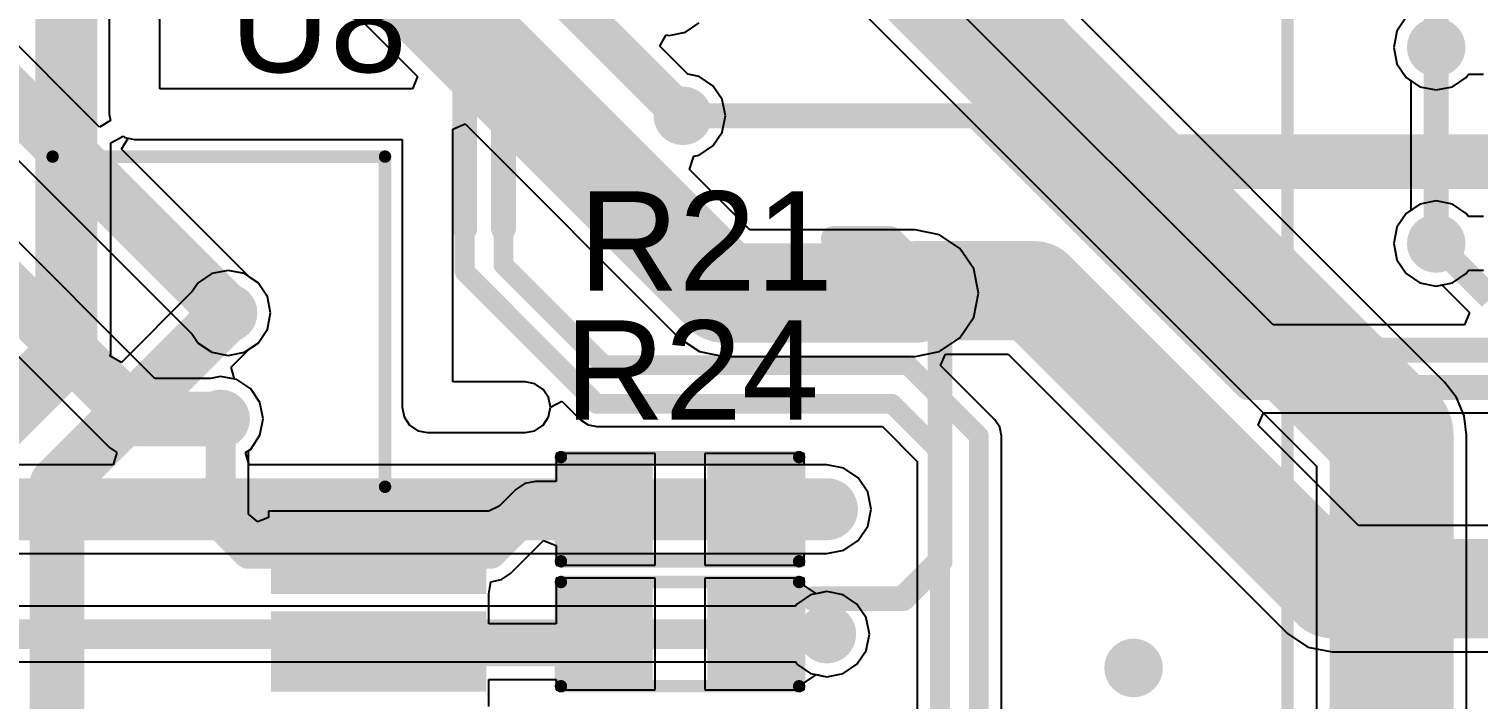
# Model space of a CAD drawing. Header units: millimetres. Extents: x -0.27 to 4.7, y -0.39 to 2.83.
# Drawn here: x 1.037 to 1.621, y 1.522 to 1.792 of the extents above; entities that cross this region are included whole.
import ezdxf

# ---------------------------------------------------------------- set-up
doc = ezdxf.new("R2010")
doc.units = ezdxf.units.MM
doc.header["$MEASUREMENT"] = 0
for name, color, linetype in [('BottomLayer', 5, 'Continuous'), ('BottomSolder', 6, 'Continuous'), ('TopLayer', 1, 'Continuous'), ('TopOverlay', 2, 'Continuous'), ('TopPaste', 8, 'Continuous'), ('TopSolder', 216, 'Continuous'), ('ViaHoleLayer', 16, 'Continuous')]:
    doc.layers.add(name, color=color, linetype=linetype)
doc.styles.add('Arial', font='', dxfattribs={"height": 0.2})
doc.styles.get('Arial').set_extended_font_data('Arial')

# ---------------------------------------------------------------- blocks, each defined once
blk = doc.blocks.new('ZIO_101954_8')
at = {"layer": 'TopOverlay', "const_width": 0.005}
blk.add_lwpolyline([(-0.719, -1.74), (-0.719, 0.057)], dxfattribs=at)
blk = doc.blocks.new('R___0603_26')
at = {"layer": 'TopLayer'}
for points in [[(-0.015, 0.0175), (-0.015, -0.0175), (-0.045, -0.0175), (-0.045, 0.0175)], [(0.045, 0.0175), (0.045, -0.0175), (0.015, -0.0175), (0.015, 0.0175)]]:
    blk.add_hatch(color=1, dxfattribs=at).paths.add_polyline_path(points)
at = {"layer": 'TopPaste'}
for points in [[(-0.015, 0.0175), (-0.015, -0.0175), (-0.045, -0.0175), (-0.045, 0.0175)], [(0.045, 0.0175), (0.045, -0.0175), (0.015, -0.0175), (0.015, 0.0175)]]:
    blk.add_hatch(color=8, dxfattribs=at).paths.add_polyline_path(points)
at = {"layer": 'TopSolder'}
for points in [[(-0.011, 0.0215), (-0.011, -0.0215), (-0.049, -0.0215), (-0.049, 0.0215)], [(0.049, 0.0215), (0.049, -0.0215), (0.011, -0.0215), (0.011, 0.0215)]]:
    blk.add_hatch(color=216, dxfattribs=at).paths.add_polyline_path(points)
at = {"layer": 'TopOverlay', "const_width": 0.005}
for points in [[(0.048, 0.021), (-0.048, 0.021)], [(-0.048, 0.021), (-0.048, -0.021)], [(0.048, 0.021), (0.048, -0.021)], [(0.048, -0.021), (-0.048, -0.021)]]:
    blk.add_lwpolyline(points, dxfattribs=at)
at = {"layer": 'TopOverlay', "const_width": 0.0025}
for points in [[(-0.04925, 0.021, 1), (-0.04675, 0.021, 1)], [(-0.04925, 0.021, 1), (-0.04675, 0.021, 1)], [(0.04675, 0.021, 1), (0.04925, 0.021, 1)], [(0.04675, 0.021, 1), (0.04925, 0.021, 1)], [(-0.04925, -0.021, 1), (-0.04675, -0.021, 1)], [(-0.04925, -0.021, 1), (-0.04675, -0.021, 1)], [(0.04675, -0.021, 1), (0.04925, -0.021, 1)], [(0.04675, -0.021, 1), (0.04925, -0.021, 1)]]:
    blk.add_lwpolyline(points, format="xyb", close=True, dxfattribs=at)
blk = doc.blocks.new('R___0603_29')
at = {"layer": 'TopLayer'}
for points in [[(-0.015, 0.0175), (-0.015, -0.0175), (-0.045, -0.0175), (-0.045, 0.0175)], [(0.045, 0.0175), (0.045, -0.0175), (0.015, -0.0175), (0.015, 0.0175)]]:
    blk.add_hatch(color=1, dxfattribs=at).paths.add_polyline_path(points)
at = {"layer": 'TopPaste'}
for points in [[(-0.015, 0.0175), (-0.015, -0.0175), (-0.045, -0.0175), (-0.045, 0.0175)], [(0.045, 0.0175), (0.045, -0.0175), (0.015, -0.0175), (0.015, 0.0175)]]:
    blk.add_hatch(color=8, dxfattribs=at).paths.add_polyline_path(points)
at = {"layer": 'TopSolder'}
for points in [[(-0.011, 0.0215), (-0.011, -0.0215), (-0.049, -0.0215), (-0.049, 0.0215)], [(0.049, 0.0215), (0.049, -0.0215), (0.011, -0.0215), (0.011, 0.0215)]]:
    blk.add_hatch(color=216, dxfattribs=at).paths.add_polyline_path(points)
at = {"layer": 'TopOverlay', "const_width": 0.005}
for points in [[(-0.048, 0.021), (-0.048, -0.021)], [(0.048, 0.021), (-0.048, 0.021)], [(0.048, 0.021), (0.048, -0.021)], [(0.048, -0.021), (-0.048, -0.021)]]:
    blk.add_lwpolyline(points, dxfattribs=at)
at = {"layer": 'TopOverlay', "const_width": 0.0025}
for points in [[(-0.04925, 0.021, 1), (-0.04675, 0.021, 1)], [(-0.04925, 0.021, 1), (-0.04675, 0.021, 1)], [(0.04675, 0.021, 1), (0.04925, 0.021, 1)], [(0.04675, 0.021, 1), (0.04925, 0.021, 1)], [(-0.04925, -0.021, 1), (-0.04675, -0.021, 1)], [(-0.04925, -0.021, 1), (-0.04675, -0.021, 1)], [(0.04675, -0.021, 1), (0.04925, -0.021, 1)], [(0.04675, -0.021, 1), (0.04925, -0.021, 1)]]:
    blk.add_lwpolyline(points, format="xyb", close=True, dxfattribs=at)
blk = doc.blocks.new('SIM7000A_31')
at = {"layer": 'TopLayer'}
for points in [[(0.26339, -0.51181), (0.26339, -0.43307), (0.2878, -0.43307), (0.2878, -0.51181)], [(0.30276, -0.51181), (0.30276, -0.43307), (0.32717, -0.43307), (0.32717, -0.51181)]]:
    blk.add_hatch(color=1, dxfattribs=at).paths.add_polyline_path(points)
at = {"layer": 'TopPaste'}
for points in [[(0.26339, -0.51181), (0.26339, -0.43307), (0.2878, -0.43307), (0.2878, -0.51181)], [(0.30276, -0.51181), (0.30276, -0.43307), (0.32717, -0.43307), (0.32717, -0.51181)]]:
    blk.add_hatch(color=8, dxfattribs=at).paths.add_polyline_path(points)
at = {"layer": 'TopSolder'}
for points in [[(0.25939, -0.51581), (0.25939, -0.42907), (0.2918, -0.42907), (0.2918, -0.51581)], [(0.29876, -0.51581), (0.29876, -0.42907), (0.33117, -0.42907), (0.33117, -0.51581)]]:
    blk.add_hatch(color=216, dxfattribs=at).paths.add_polyline_path(points)
at = {"layer": 'TopOverlay', "const_width": 0.005}
for points in [[(0.475, -0.341), (0.475, -0.475)], [(0.342, -0.475), (0.475, -0.475)]]:
    blk.add_lwpolyline(points, dxfattribs=at)
at = {"layer": 'TopOverlay', "const_width": 0.0025}
for points in [[(0.47375, -0.341, 1), (0.47625, -0.341, 1)], [(0.34075, -0.475, 1), (0.34325, -0.475, 1)], [(0.47375, -0.475, 1), (0.47625, -0.475, 1)], [(0.47375, -0.475, 1), (0.47625, -0.475, 1)]]:
    blk.add_lwpolyline(points, format="xyb", close=True, dxfattribs=at)

msp = doc.modelspace()

# ---------------------------------------------------------------- hatches: boundary and pattern name
at = {"layer": 'BottomLayer'}
h = msp.add_hatch(color=5, dxfattribs=at)
edge = h.paths.add_edge_path()
edge.add_arc((1.604, 1.785), 0.01181, 0, 360)
h = msp.add_hatch(color=5, dxfattribs=at)
edge = h.paths.add_edge_path()
edge.add_arc((1.30032, 1.75745), 0.01181, 0, 360)
h = msp.add_hatch(color=5, dxfattribs=at)
edge = h.paths.add_edge_path()
edge.add_arc((1.604, 1.706), 0.01181, 0, 360)
h = msp.add_hatch(color=5, dxfattribs=at)
edge = h.paths.add_edge_path()
edge.add_arc((1.394, 1.686), 0.01181, 0, 360)
h = msp.add_hatch(color=5, dxfattribs=at)
edge = h.paths.add_edge_path()
edge.add_arc((1.117, 1.678), 0.01181, 0, 360)
h = msp.add_hatch(color=5, dxfattribs=at)
edge = h.paths.add_edge_path()
edge.add_arc((1.114, 1.63531), 0.01181, 0, 360)
h = msp.add_hatch(color=5, dxfattribs=at)
edge = h.paths.add_edge_path()
edge.add_arc((1.35838, 1.59895), 0.01181, 0, 360)
h = msp.add_hatch(color=5, dxfattribs=at)
edge = h.paths.add_edge_path()
edge.add_arc((1.35838, 1.54862), 0.01181, 0, 360)
h = msp.add_hatch(color=5, dxfattribs=at)
edge = h.paths.add_edge_path()
edge.add_arc((1.482, 1.535), 0.01181, 0, 360)
at = {"layer": 'BottomSolder'}
h = msp.add_hatch(color=6, dxfattribs=at)
edge = h.paths.add_edge_path()
edge.add_arc((1.604, 1.785), 0.00591, 0, 360)
h = msp.add_hatch(color=6, dxfattribs=at)
edge = h.paths.add_edge_path()
edge.add_arc((1.30032, 1.75745), 0.00591, 0, 360)
h = msp.add_hatch(color=6, dxfattribs=at)
edge = h.paths.add_edge_path()
edge.add_arc((1.604, 1.706), 0.00591, 0, 360)
h = msp.add_hatch(color=6, dxfattribs=at)
edge = h.paths.add_edge_path()
edge.add_arc((1.394, 1.686), 0.00591, 0, 360)
h = msp.add_hatch(color=6, dxfattribs=at)
edge = h.paths.add_edge_path()
edge.add_arc((1.117, 1.678), 0.00591, 0, 360)
h = msp.add_hatch(color=6, dxfattribs=at)
edge = h.paths.add_edge_path()
edge.add_arc((1.114, 1.63531), 0.00591, 0, 360)
h = msp.add_hatch(color=6, dxfattribs=at)
edge = h.paths.add_edge_path()
edge.add_arc((1.35838, 1.59895), 0.00591, 0, 360)
h = msp.add_hatch(color=6, dxfattribs=at)
edge = h.paths.add_edge_path()
edge.add_arc((1.35838, 1.54862), 0.00591, 0, 360)
h = msp.add_hatch(color=6, dxfattribs=at)
edge = h.paths.add_edge_path()
edge.add_arc((1.482, 1.535), 0.00591, 0, 360)
at = {"layer": 'TopLayer'}
h = msp.add_hatch(color=1, dxfattribs=at)
edge = h.paths.add_edge_path()
edge.add_arc((1.604, 1.785), 0.01181, 0, 360)
h = msp.add_hatch(color=1, dxfattribs=at)
edge = h.paths.add_edge_path()
edge.add_arc((1.30032, 1.75745), 0.01181, 0, 360)
h = msp.add_hatch(color=1, dxfattribs=at)
edge = h.paths.add_edge_path()
edge.add_arc((1.604, 1.706), 0.01181, 0, 360)
h = msp.add_hatch(color=1, dxfattribs=at)
edge = h.paths.add_edge_path()
edge.add_arc((1.394, 1.686), 0.01181, 0, 360)
h = msp.add_hatch(color=1, dxfattribs=at)
edge = h.paths.add_edge_path()
edge.add_arc((1.117, 1.678), 0.01181, 0, 360)
h = msp.add_hatch(color=1, dxfattribs=at)
edge = h.paths.add_edge_path()
edge.add_arc((1.114, 1.63531), 0.01181, 0, 360)
h = msp.add_hatch(color=1, dxfattribs=at)
edge = h.paths.add_edge_path()
edge.add_arc((1.35838, 1.59895), 0.01181, 0, 360)
h = msp.add_hatch(color=1, dxfattribs=at)
edge = h.paths.add_edge_path()
edge.add_arc((1.35838, 1.54862), 0.01181, 0, 360)
h = msp.add_hatch(color=1, dxfattribs=at)
edge = h.paths.add_edge_path()
edge.add_arc((1.482, 1.535), 0.01181, 0, 360)
at = {"layer": 'TopSolder'}
h = msp.add_hatch(color=216, dxfattribs=at)
edge = h.paths.add_edge_path()
edge.add_arc((1.604, 1.785), 0.00591, 0, 360)
h = msp.add_hatch(color=216, dxfattribs=at)
edge = h.paths.add_edge_path()
edge.add_arc((1.30032, 1.75745), 0.00591, 0, 360)
h = msp.add_hatch(color=216, dxfattribs=at)
edge = h.paths.add_edge_path()
edge.add_arc((1.604, 1.706), 0.00591, 0, 360)
h = msp.add_hatch(color=216, dxfattribs=at)
edge = h.paths.add_edge_path()
edge.add_arc((1.394, 1.686), 0.00591, 0, 360)
h = msp.add_hatch(color=216, dxfattribs=at)
edge = h.paths.add_edge_path()
edge.add_arc((1.117, 1.678), 0.00591, 0, 360)
h = msp.add_hatch(color=216, dxfattribs=at)
edge = h.paths.add_edge_path()
edge.add_arc((1.114, 1.63531), 0.00591, 0, 360)
h = msp.add_hatch(color=216, dxfattribs=at)
edge = h.paths.add_edge_path()
edge.add_arc((1.35838, 1.59895), 0.00591, 0, 360)
h = msp.add_hatch(color=216, dxfattribs=at)
edge = h.paths.add_edge_path()
edge.add_arc((1.35838, 1.54862), 0.00591, 0, 360)
h = msp.add_hatch(color=216, dxfattribs=at)
edge = h.paths.add_edge_path()
edge.add_arc((1.482, 1.535), 0.00591, 0, 360)
at = {"layer": 'ViaHoleLayer'}
h = msp.add_hatch(color=16, dxfattribs=at)
edge = h.paths.add_edge_path()
edge.add_arc((1.604, 1.785), 0.00591, 0, 360)
h = msp.add_hatch(color=16, dxfattribs=at)
edge = h.paths.add_edge_path()
edge.add_arc((1.30032, 1.75745), 0.00591, 0, 360)
h = msp.add_hatch(color=16, dxfattribs=at)
edge = h.paths.add_edge_path()
edge.add_arc((1.604, 1.706), 0.00591, 0, 360)
h = msp.add_hatch(color=16, dxfattribs=at)
edge = h.paths.add_edge_path()
edge.add_arc((1.394, 1.686), 0.00591, 0, 360)
h = msp.add_hatch(color=16, dxfattribs=at)
edge = h.paths.add_edge_path()
edge.add_arc((1.117, 1.678), 0.00591, 0, 360)
h = msp.add_hatch(color=16, dxfattribs=at)
edge = h.paths.add_edge_path()
edge.add_arc((1.114, 1.63531), 0.00591, 0, 360)
h = msp.add_hatch(color=16, dxfattribs=at)
edge = h.paths.add_edge_path()
edge.add_arc((1.35838, 1.59895), 0.00591, 0, 360)
h = msp.add_hatch(color=16, dxfattribs=at)
edge = h.paths.add_edge_path()
edge.add_arc((1.35838, 1.54862), 0.00591, 0, 360)
h = msp.add_hatch(color=16, dxfattribs=at)
edge = h.paths.add_edge_path()
edge.add_arc((1.482, 1.535), 0.00591, 0, 360)

# ---------------------------------------------------------------- linework, layer by layer
at = {"layer": 'BottomLayer'}
for p, q in [((1.6074, 1.65017), (1.33923, 1.91833)), ((1.29243, 1.87955), (1.55574, 1.61624)), ((1.0652, 1.75287), (0.97714, 1.84093)), ((1.15226, 1.81446), (1.19341, 1.77331)), ((0.9669, 1.80503), (1.10253, 1.6694)), ((1.06908, 1.79748), (1.06908, 1.75811)), ((1.08948, 1.76831), (1.08948, 1.79748)), ((1.30138, 1.79111), (1.30694, 1.79483)), ((1.59188, 1.79712), (1.58816, 1.79156)), ((1.29106, 1.78546), (1.29352, 1.79007)), ((1.29352, 1.79007), (1.29482, 1.78981)), ((1.29482, 1.78981), (1.30138, 1.79111)), ((1.58816, 1.79156), (1.58686, 1.785)), ((1.30233, 1.77419), (1.29106, 1.78546)), ((1.58686, 1.785), (1.58816, 1.77844)), ((1.08745, 1.65162), (0.9619, 1.77718)), ((1.58816, 1.77844), (1.59188, 1.77288)), ((1.19341, 1.77331), (1.19134, 1.76831)), ((1.30688, 1.77328), (1.30233, 1.77419)), ((1.31244, 1.76957), (1.30688, 1.77328)), ((1.59188, 1.77288), (1.5938, 1.77159)), ((1.5938, 1.77159), (1.5938, 1.71941)), ((1.19134, 1.76831), (1.08948, 1.76831)), ((1.31616, 1.76401), (1.31244, 1.76957)), ((0.93405, 1.75888), (1.06915, 1.62378)), ((1.31746, 1.75745), (1.31616, 1.76401)), ((1.06959, 1.75555), (1.0652, 1.75287)), ((1.06908, 1.75811), (1.06959, 1.75555)), ((1.20759, 1.75207), (1.21259, 1.75414)), ((1.21259, 1.75414), (1.29875, 1.66798)), ((1.31616, 1.75089), (1.31746, 1.75745)), ((1.07404, 1.74403), (1.07671, 1.74843)), ((1.07671, 1.74843), (1.07928, 1.74792)), ((1.07928, 1.74792), (1.18719, 1.74792)), ((1.18719, 1.74792), (1.18719, 1.64)), ((1.20759, 1.6502), (1.20759, 1.75207)), ((1.31244, 1.74533), (1.31616, 1.75089)), ((1.1256, 1.69247), (1.07404, 1.74403)), ((1.30306, 1.73576), (1.30471, 1.74118)), ((1.30471, 1.74118), (1.30688, 1.74161)), ((1.30688, 1.74161), (1.31244, 1.74533)), ((1.32733, 1.71149), (1.30306, 1.73576)), ((1.59188, 1.71812), (1.58816, 1.71256)), ((1.5938, 1.71941), (1.59188, 1.71812)), ((1.394, 1.71149), (1.32733, 1.71149)), ((1.40375, 1.70955), (1.394, 1.71149)), ((1.58816, 1.71256), (1.58686, 1.706)), ((1.41202, 1.70402), (1.40375, 1.70955)), ((1.58686, 1.706), (1.58816, 1.69944)), ((1.41755, 1.69575), (1.41202, 1.70402)), ((1.41949, 1.686), (1.41755, 1.69575)), ((1.58816, 1.69944), (1.59188, 1.69388)), ((1.61612, 1.69388), (1.61699, 1.69519)), ((1.61699, 1.69519), (1.62301, 1.69519)), ((1.12912, 1.69012), (1.1256, 1.69247)), ((1.13284, 1.68456), (1.12912, 1.69012)), ((1.59188, 1.69388), (1.59744, 1.69016)), ((1.59744, 1.69016), (1.604, 1.68886)), ((1.604, 1.68886), (1.61056, 1.69016)), ((1.61056, 1.69016), (1.61612, 1.69388)), ((1.13414, 1.678), (1.13284, 1.68456)), ((1.41755, 1.67625), (1.41949, 1.686)), ((1.13284, 1.67144), (1.13414, 1.678)), ((1.12912, 1.66588), (1.13284, 1.67144)), ((1.41202, 1.66798), (1.41755, 1.67625)), ((1.10253, 1.6694), (1.10488, 1.66588)), ((1.10488, 1.66588), (1.11044, 1.66216)), ((1.12356, 1.66216), (1.12912, 1.66588)), ((1.29875, 1.66798), (1.30702, 1.66245)), ((1.40375, 1.66245), (1.41202, 1.66798)), ((1.11044, 1.66216), (1.117, 1.66086)), ((1.117, 1.66086), (1.12356, 1.66216)), ((1.30702, 1.66245), (1.31677, 1.66051)), ((1.31677, 1.66051), (1.394, 1.66051)), ((1.394, 1.66051), (1.40375, 1.66245)), ((1.10984, 1.65162), (1.08745, 1.65162)), ((1.114, 1.65245), (1.10984, 1.65162)), ((1.12056, 1.65115), (1.114, 1.65245)), ((1.12612, 1.64743), (1.12056, 1.65115)), ((1.12984, 1.64187), (1.12612, 1.64743)), ((1.23676, 1.6502), (1.20759, 1.6502)), ((1.24066, 1.64942), (1.23676, 1.6502)), ((1.24397, 1.64721), (1.24066, 1.64942)), ((1.61221, 1.6439), (1.6074, 1.65017)), ((1.13114, 1.63531), (1.12984, 1.64187)), ((1.24618, 1.64391), (1.24397, 1.64721)), ((1.24696, 1.64), (1.24618, 1.64391)), ((1.61523, 1.6366), (1.61221, 1.6439)), ((1.18719, 1.64), (1.18797, 1.6361)), ((1.18797, 1.6361), (1.19018, 1.63279)), ((1.24397, 1.63279), (1.24618, 1.6361)), ((1.24618, 1.6361), (1.24696, 1.64)), ((1.61626, 1.62877), (1.61523, 1.6366)), ((1.12984, 1.62875), (1.13114, 1.63531)), ((1.19018, 1.63279), (1.19349, 1.63058)), ((1.19349, 1.63058), (1.19739, 1.62981)), ((1.19739, 1.62981), (1.23676, 1.62981)), ((1.23676, 1.62981), (1.24066, 1.63058)), ((1.24066, 1.63058), (1.24397, 1.63279)), ((1.12612, 1.62319), (1.12984, 1.62875)), ((1.61626, 1.243), (1.61626, 1.62877)), ((1.61626, 1.62877), (1.61626, 1.62877)), ((1.06915, 1.62378), (1.07212, 1.62179)), ((1.07212, 1.62179), (1.07061, 1.61679)), ((1.12403, 1.62179), (1.12612, 1.62319)), ((1.12554, 1.61679), (1.12403, 1.62179)), ((1.07061, 1.61679), (0.98995, 1.61679)), ((1.35838, 1.61679), (1.12554, 1.61679)), ((1.36521, 1.61543), (1.35838, 1.61679)), ((1.371, 1.61157), (1.36521, 1.61543)), ((1.55574, 1.61624), (1.55574, 1.25553)), ((1.37487, 1.60578), (1.371, 1.61157)), ((1.37623, 1.59895), (1.37487, 1.60578)), ((1.37487, 1.59212), (1.37623, 1.59895)), ((1.371, 1.58633), (1.37487, 1.59212)), ((1.36521, 1.58246), (1.371, 1.58633)), ((0.98995, 1.58111), (1.35838, 1.58111)), ((1.35838, 1.58111), (1.36521, 1.58246)), ((1.35838, 1.56576), (1.35183, 1.56445)), ((1.36494, 1.56445), (1.35838, 1.56576)), ((1.34566, 1.55983), (0.9688, 1.55983)), ((1.34626, 1.56074), (1.34566, 1.55983)), ((1.35183, 1.56445), (1.34626, 1.56074)), ((1.3705, 1.56074), (1.36494, 1.56445)), ((1.37422, 1.55517), (1.3705, 1.56074)), ((1.37553, 1.54862), (1.37422, 1.55517)), ((1.37422, 1.54206), (1.37553, 1.54862)), ((0.96416, 1.5374), (1.34566, 1.5374)), ((1.34566, 1.5374), (1.34626, 1.5365)), ((1.34626, 1.5365), (1.35183, 1.53278)), ((1.36494, 1.53278), (1.3705, 1.5365)), ((1.3705, 1.5365), (1.37422, 1.54206)), ((1.35183, 1.53278), (1.35838, 1.53147)), ((1.35838, 1.53147), (1.36494, 1.53278))]:
    msp.add_line(p, q, dxfattribs=at)
for points, const_width in [([(1.31382, 1.90095), (1.586, 1.62877)], 0.05), ([(1.17882, 1.87895), (1.30032, 1.75745)], 0.016), ([(1.16282, 1.83995), (1.31677, 1.686)], 0.04), ([(0.96082, 1.83418), (1.117, 1.678)], 0.022), ([(1.604, 1.706), (1.604, 1.785)], 0.01), ([(0.94558, 1.77042), (1.08069, 1.63531)], 0.022), ([(1.31677, 1.686), (1.394, 1.686)], 0.04), ([(1.586, 1.243), (1.586, 1.62877)], 0.05), ([(1.08069, 1.63531), (1.114, 1.63531)], 0.022), ([(0.98995, 1.59895), (1.35838, 1.59895)], 0.025), ([(0.96416, 1.54862), (1.35838, 1.54862)], 0.012)]:
    msp.add_lwpolyline(points, dxfattribs=dict(at, const_width=const_width))
for points, const_width in [([(1.6015, 1.785, 1), (1.6065, 1.785, 1)], 0.005), ([(1.29632, 1.75745, 1), (1.30432, 1.75745, 1)], 0.008), ([(1.30677, 1.686, 1), (1.32677, 1.686, 1)], 0.02), ([(1.30677, 1.686, 1), (1.32677, 1.686, 1)], 0.02), ([(1.384, 1.686, 1), (1.404, 1.686, 1)], 0.02), ([(1.6015, 1.706, 1), (1.6065, 1.706, 1)], 0.005), ([(1.1115, 1.678, 1), (1.1225, 1.678, 1)], 0.011), ([(1.5735, 1.62877, 1), (1.5985, 1.62877, 1)], 0.025), ([(1.5735, 1.62877, 1), (1.5985, 1.62877, 1)], 0.025), ([(1.07519, 1.63531, 1), (1.08619, 1.63531, 1)], 0.011), ([(1.07519, 1.63531, 1), (1.08619, 1.63531, 1)], 0.011), ([(1.1085, 1.63531, 1), (1.1195, 1.63531, 1)], 0.011), ([(1.35213, 1.59895, 1), (1.36463, 1.59895, 1)], 0.0125), ([(1.35538, 1.54862, 1), (1.36138, 1.54862, 1)], 0.006)]:
    msp.add_lwpolyline(points, format="xyb", close=True, dxfattribs=dict(at, const_width=const_width))
at = {"layer": 'TopLayer'}
for p, q in [((1.53822, 1.6732), (1.39726, 1.81416)), ((1.59188, 1.79712), (1.58816, 1.79156)), ((1.58816, 1.79156), (1.58686, 1.785)), ((1.58686, 1.785), (1.58816, 1.77844)), ((1.58816, 1.77844), (1.59188, 1.77288)), ((1.59188, 1.77288), (1.59744, 1.76916)), ((1.61056, 1.76916), (1.61612, 1.77288)), ((1.61612, 1.77288), (1.61699, 1.77419)), ((1.61699, 1.77419), (1.62301, 1.77419)), ((1.59744, 1.76916), (1.604, 1.76786)), ((1.604, 1.76786), (1.61056, 1.76916)), ((1.06967, 1.7465), (1.07467, 1.74917)), ((1.07467, 1.74917), (1.07538, 1.74869)), ((1.07538, 1.74869), (1.07928, 1.74792)), ((1.07928, 1.74792), (1.18719, 1.74792)), ((1.18719, 1.74792), (1.18719, 1.64)), ((1.06967, 1.66177), (1.06967, 1.7465)), ((1.59188, 1.71812), (1.58816, 1.71256)), ((1.59744, 1.72184), (1.59188, 1.71812)), ((1.604, 1.72314), (1.59744, 1.72184)), ((1.61056, 1.72184), (1.604, 1.72314)), ((1.61612, 1.71812), (1.61056, 1.72184)), ((1.61699, 1.71681), (1.61612, 1.71812)), ((1.58816, 1.71256), (1.58686, 1.706)), ((1.62301, 1.71681), (1.61699, 1.71681)), ((1.58686, 1.706), (1.58816, 1.69944)), ((1.117, 1.69514), (1.11044, 1.69384)), ((1.12356, 1.69384), (1.117, 1.69514)), ((1.58816, 1.69944), (1.59188, 1.69388)), ((1.10488, 1.69012), (1.10253, 1.6866)), ((1.11044, 1.69384), (1.10488, 1.69012)), ((1.12912, 1.69012), (1.12356, 1.69384)), ((1.13284, 1.68456), (1.12912, 1.69012)), ((1.59188, 1.69388), (1.59744, 1.69016)), ((1.59744, 1.69016), (1.604, 1.68886)), ((1.604, 1.68886), (1.60627, 1.68931)), ((1.60627, 1.68931), (1.61738, 1.6782)), ((1.10253, 1.6866), (1.07403, 1.6581)), ((1.13414, 1.678), (1.13284, 1.68456)), ((1.13284, 1.67144), (1.13414, 1.678)), ((1.61738, 1.6782), (1.6154, 1.6732)), ((1.12912, 1.66588), (1.13284, 1.67144)), ((1.6154, 1.6732), (1.53822, 1.6732)), ((1.1256, 1.66353), (1.12912, 1.66588)), ((1.06943, 1.66057), (1.06967, 1.66177)), ((1.07403, 1.6581), (1.06943, 1.66057)), ((1.06967, 1.66177), (1.06967, 1.66177)), ((1.11819, 1.65611), (1.1256, 1.66353)), ((1.40421, 1.65684), (1.40613, 1.66146)), ((1.40613, 1.66146), (1.43149, 1.66146)), ((1.43149, 1.66146), (1.54403, 1.54892)), ((1.11964, 1.65133), (1.11819, 1.65611)), ((1.4261, 1.63495), (1.40421, 1.65684)), ((1.12056, 1.65115), (1.11964, 1.65133)), ((1.12612, 1.64743), (1.12056, 1.65115)), ((1.12984, 1.64187), (1.12612, 1.64743)), ((1.13114, 1.63531), (1.12984, 1.64187)), ((1.24696, 1.64), (1.25157, 1.64246)), ((1.25157, 1.64246), (1.25912, 1.6349)), ((1.18719, 1.64), (1.18797, 1.6361)), ((1.18797, 1.6361), (1.19018, 1.63279)), ((1.24397, 1.63279), (1.24618, 1.6361)), ((1.24618, 1.6361), (1.24696, 1.64)), ((1.53224, 1.6328), (1.53432, 1.6378)), ((1.53432, 1.6378), (2.80728, 1.6378)), ((1.12984, 1.62875), (1.13114, 1.63531)), ((1.19018, 1.63279), (1.19349, 1.63058)), ((1.19349, 1.63058), (1.19739, 1.62981)), ((1.19739, 1.62981), (1.23676, 1.62981)), ((1.23676, 1.62981), (1.24066, 1.63058)), ((1.24066, 1.63058), (1.24397, 1.63279)), ((1.25912, 1.6349), (1.2621, 1.63291)), ((1.2621, 1.63291), (1.26561, 1.63221)), ((1.26561, 1.63221), (1.38081, 1.63221)), ((1.38081, 1.63221), (1.39482, 1.6182)), ((1.42809, 1.63198), (1.4261, 1.63495)), ((1.42879, 1.62847), (1.42809, 1.63198)), ((1.57261, 1.59244), (1.53224, 1.6328)), ((1.12612, 1.62319), (1.12984, 1.62875)), ((1.42879, 1.26553), (1.42879, 1.62847)), ((1.12522, 1.62259), (1.12612, 1.62319)), ((1.12522, 1.59694), (1.12522, 1.62259)), ((1.28918, 1.62145), (1.24918, 1.62145)), ((1.24918, 1.62145), (1.24918, 1.61016)), ((1.28918, 1.57645), (1.28918, 1.62145)), ((1.34918, 1.62145), (1.30918, 1.62145)), ((1.30918, 1.62145), (1.30918, 1.57645)), ((1.34918, 1.61679), (1.34918, 1.62145)), ((1.39482, 1.6182), (1.39482, 1.2758)), ((1.35838, 1.61679), (1.34918, 1.61679)), ((1.36521, 1.61543), (1.35838, 1.61679)), ((1.371, 1.61157), (1.36521, 1.61543)), ((1.23302, 1.60688), (1.2263, 1.60016)), ((1.23666, 1.60931), (1.23302, 1.60688)), ((1.24095, 1.61016), (1.23666, 1.60931)), ((1.24918, 1.61016), (1.24095, 1.61016)), ((1.24095, 1.61016), (1.24095, 1.61016)), ((1.37487, 1.60578), (1.371, 1.61157)), ((1.37623, 1.59895), (1.37487, 1.60578)), ((1.12901, 1.59382), (1.12522, 1.59694)), ((1.13333, 1.59555), (1.12901, 1.59382)), ((1.22207, 1.59815), (1.13333, 1.59815)), ((1.13333, 1.59815), (1.13333, 1.59555)), ((1.2263, 1.60016), (1.22207, 1.59815)), ((1.22207, 1.59815), (1.22207, 1.59815)), ((1.22207, 1.59815), (1.22207, 1.59815)), ((1.37487, 1.59212), (1.37623, 1.59895)), ((1.371, 1.58633), (1.37487, 1.59212)), ((1.91982, 1.59244), (1.57261, 1.59244)), ((1.23088, 1.57302), (1.24418, 1.58632)), ((1.24418, 1.58632), (1.24918, 1.58431)), ((1.24918, 1.58431), (1.24918, 1.57645)), ((1.36521, 1.58246), (1.371, 1.58633)), ((1.34918, 1.57645), (1.34918, 1.58111)), ((1.34918, 1.58111), (1.35838, 1.58111)), ((1.35838, 1.58111), (1.36521, 1.58246)), ((1.22724, 1.57059), (1.23088, 1.57302)), ((1.24918, 1.57645), (1.28918, 1.57645)), ((1.30918, 1.57645), (1.34918, 1.57645)), ((1.22207, 1.56485), (1.22295, 1.56973)), ((1.22295, 1.56973), (1.22724, 1.57059)), ((1.28918, 1.57112), (1.24918, 1.57112)), ((1.24918, 1.57112), (1.24918, 1.55279)), ((1.28918, 1.52612), (1.28918, 1.57112)), ((1.34918, 1.57112), (1.30918, 1.57112)), ((1.30918, 1.57112), (1.30918, 1.52612)), ((1.34918, 1.56824), (1.34918, 1.57112)), ((1.35418, 1.56492), (1.34918, 1.56824)), ((1.35838, 1.56576), (1.35418, 1.56492)), ((1.36494, 1.56445), (1.35838, 1.56576)), ((1.22207, 1.56378), (1.22207, 1.56485)), ((1.22207, 1.56374), (1.22207, 1.56378)), ((1.22207, 1.55878), (1.22207, 1.56374)), ((1.3705, 1.56074), (1.36494, 1.56445)), ((1.37422, 1.55517), (1.3705, 1.56074)), ((1.22207, 1.55874), (1.22207, 1.55878)), ((1.22207, 1.55279), (1.22207, 1.55874)), ((1.37553, 1.54862), (1.37422, 1.55517)), ((1.24918, 1.55279), (1.22207, 1.55279)), ((1.37422, 1.54206), (1.37553, 1.54862)), ((1.54403, 1.54892), (1.5523, 1.5434)), ((1.5523, 1.5434), (1.56205, 1.54146)), ((1.36494, 1.53278), (1.3705, 1.5365)), ((1.3705, 1.5365), (1.37422, 1.54206)), ((1.56205, 1.54146), (1.89433, 1.54146)), ((1.34918, 1.52899), (1.35418, 1.53231)), ((1.35418, 1.53231), (1.35838, 1.53147)), ((1.35838, 1.53147), (1.36494, 1.53278)), ((1.22207, 1.52441), (1.22207, 1.53036)), ((1.22207, 1.53036), (1.24918, 1.53036)), ((1.24918, 1.53036), (1.24918, 1.52612)), ((1.24918, 1.52612), (1.28918, 1.52612)), ((1.30918, 1.52612), (1.34918, 1.52612)), ((1.34918, 1.52612), (1.34918, 1.52899)), ((1.22207, 1.52437), (1.22207, 1.52441)), ((1.22207, 1.51941), (1.22207, 1.52437))]:
    msp.add_line(p, q, dxfattribs=at)
for points, const_width in [([(1.604, 1.785), (1.604, 2.055)], 0.01), ([(1.387, 1.844), (1.492, 1.739)], 0.022), ([(1.05182, 1.66177), (1.05182, 1.82295)], 0.025), ([(1.228, 1.712), (1.228, 1.81813)], 0.01), ([(1.21239, 1.712), (1.21239, 1.81638)], 0.01), ([(1.39005, 1.80695), (1.534, 1.663)], 0.01), ([(1.30032, 1.75745), (1.41834, 1.75745)], 0.01), ([(1.41834, 1.75745), (1.52779, 1.648)], 0.01), ([(1.492, 1.739), (2.919, 1.739)], 0.022), ([(1.21239, 1.69461), (1.21239, 1.712)], 0.008), ([(1.228, 1.69738), (1.228, 1.712)], 0.008), ([(1.394, 1.68695), (1.44205, 1.68695)], 0.04), ([(1.44205, 1.68695), (1.56205, 1.56695)], 0.04), ([(1.604, 1.706), (1.626, 1.684)], 0.01), ([(1.228, 1.69738), (1.26838, 1.657)], 0.008), ([(1.21239, 1.69461), (1.26561, 1.64139)], 0.008), ([(1.048, 1.609), (1.117, 1.678)], 0.022), ([(0.989, 1.59895), (1.05182, 1.66177)], 0.025), ([(1.534, 1.663), (2.828, 1.663)], 0.01), ([(1.26838, 1.657), (1.39108, 1.657)], 0.008), ([(1.39108, 1.657), (1.41961, 1.62847)], 0.008), ([(1.52779, 1.648), (2.815, 1.648)], 0.01), ([(1.26561, 1.64139), (1.38461, 1.64139)], 0.008), ([(1.38461, 1.64139), (1.404, 1.622)], 0.008), ([(1.114, 1.592), (1.114, 1.63531)], 0.012), ([(1.41961, 1.26553), (1.41961, 1.62847)], 0.008), ([(1.404, 1.272), (1.404, 1.622)], 0.008), ([(1.048, 1.476), (1.048, 1.609)], 0.022), ([(1.32918, 1.59895), (1.35838, 1.59895)], 0.025), ([(1.22295, 1.58095), (1.24095, 1.59895)], 0.012), ([(1.24095, 1.59895), (1.26918, 1.59895)], 0.012), ([(1.114, 1.592), (1.12505, 1.58095)], 0.012), ([(1.12505, 1.58095), (1.1777, 1.58095)], 0.012), ([(1.1777, 1.58095), (1.22295, 1.58095)], 0.012), ([(1.56205, 1.56695), (1.91982, 1.56695)], 0.04), ([(1.32918, 1.54862), (1.35838, 1.54862)], 0.012), ([(1.26214, 1.54158), (1.26918, 1.54862)], 0.01), ([(1.1777, 1.54158), (1.26214, 1.54158)], 0.012)]:
    msp.add_lwpolyline(points, dxfattribs=dict(at, const_width=const_width))
for points, const_width in [([(1.6015, 1.785, 1), (1.6065, 1.785, 1)], 0.005), ([(1.29782, 1.75745, 1), (1.30282, 1.75745, 1)], 0.005), ([(1.41584, 1.75745, 1), (1.42084, 1.75745, 1)], 0.005), ([(1.41584, 1.75745, 1), (1.42084, 1.75745, 1)], 0.005), ([(1.4865, 1.739, 1), (1.4975, 1.739, 1)], 0.011), ([(1.4865, 1.739, 1), (1.4975, 1.739, 1)], 0.011), ([(1.20989, 1.712, 1), (1.21489, 1.712, 1)], 0.005), ([(1.21039, 1.712, 1), (1.21439, 1.712, 1)], 0.004), ([(1.2255, 1.712, 1), (1.2305, 1.712, 1)], 0.005), ([(1.226, 1.712, 1), (1.23, 1.712, 1)], 0.004), ([(1.384, 1.68695, 1), (1.404, 1.68695, 1)], 0.02), ([(1.43205, 1.68695, 1), (1.45205, 1.68695, 1)], 0.02), ([(1.43205, 1.68695, 1), (1.45205, 1.68695, 1)], 0.02), ([(1.6015, 1.706, 1), (1.6065, 1.706, 1)], 0.005), ([(1.226, 1.69738, 1), (1.23, 1.69738, 1)], 0.004), ([(1.226, 1.69738, 1), (1.23, 1.69738, 1)], 0.004), ([(1.21039, 1.69461, 1), (1.21439, 1.69461, 1)], 0.004), ([(1.21039, 1.69461, 1), (1.21439, 1.69461, 1)], 0.004), ([(1.1115, 1.678, 1), (1.1225, 1.678, 1)], 0.011), ([(1.04557, 1.66177, 1), (1.05807, 1.66177, 1)], 0.0125), ([(1.04557, 1.66177, 1), (1.05807, 1.66177, 1)], 0.0125), ([(1.5315, 1.663, 1), (1.5365, 1.663, 1)], 0.005), ([(1.5315, 1.663, 1), (1.5365, 1.663, 1)], 0.005), ([(1.26638, 1.657, 1), (1.27038, 1.657, 1)], 0.004), ([(1.26638, 1.657, 1), (1.27038, 1.657, 1)], 0.004), ([(1.38908, 1.657, 1), (1.39308, 1.657, 1)], 0.004), ([(1.38908, 1.657, 1), (1.39308, 1.657, 1)], 0.004), ([(1.52529, 1.648, 1), (1.53029, 1.648, 1)], 0.005), ([(1.52529, 1.648, 1), (1.53029, 1.648, 1)], 0.005), ([(1.26361, 1.64139, 1), (1.26761, 1.64139, 1)], 0.004), ([(1.26361, 1.64139, 1), (1.26761, 1.64139, 1)], 0.004), ([(1.38261, 1.64139, 1), (1.38661, 1.64139, 1)], 0.004), ([(1.38261, 1.64139, 1), (1.38661, 1.64139, 1)], 0.004), ([(1.111, 1.63531, 1), (1.117, 1.63531, 1)], 0.006), ([(1.41761, 1.62847, 1), (1.42161, 1.62847, 1)], 0.004), ([(1.41761, 1.62847, 1), (1.42161, 1.62847, 1)], 0.004), ([(1.402, 1.622, 1), (1.406, 1.622, 1)], 0.004), ([(1.402, 1.622, 1), (1.406, 1.622, 1)], 0.004), ([(1.0425, 1.609, 1), (1.0535, 1.609, 1)], 0.011), ([(1.0425, 1.609, 1), (1.0535, 1.609, 1)], 0.011), ([(1.32293, 1.59895, 1), (1.33543, 1.59895, 1)], 0.0125), ([(1.35213, 1.59895, 1), (1.36463, 1.59895, 1)], 0.0125), ([(1.23795, 1.59895, 1), (1.24395, 1.59895, 1)], 0.006), ([(1.23795, 1.59895, 1), (1.24395, 1.59895, 1)], 0.006), ([(1.26618, 1.59895, 1), (1.27218, 1.59895, 1)], 0.006), ([(1.111, 1.592, 1), (1.117, 1.592, 1)], 0.006), ([(1.111, 1.592, 1), (1.117, 1.592, 1)], 0.006), ([(1.12205, 1.58095, 1), (1.12805, 1.58095, 1)], 0.006), ([(1.12205, 1.58095, 1), (1.12805, 1.58095, 1)], 0.006), ([(1.1747, 1.58095, 1), (1.1807, 1.58095, 1)], 0.006), ([(1.1747, 1.58095, 1), (1.1807, 1.58095, 1)], 0.006), ([(1.21995, 1.58095, 1), (1.22595, 1.58095, 1)], 0.006), ([(1.21995, 1.58095, 1), (1.22595, 1.58095, 1)], 0.006), ([(1.55205, 1.56695, 1), (1.57205, 1.56695, 1)], 0.02), ([(1.55205, 1.56695, 1), (1.57205, 1.56695, 1)], 0.02), ([(1.32618, 1.54862, 1), (1.33218, 1.54862, 1)], 0.006), ([(1.35538, 1.54862, 1), (1.36138, 1.54862, 1)], 0.006), ([(1.26668, 1.54862, 1), (1.27168, 1.54862, 1)], 0.005), ([(1.1747, 1.54158, 1), (1.1807, 1.54158, 1)], 0.006), ([(1.25914, 1.54158, 1), (1.26514, 1.54158, 1)], 0.006), ([(1.25964, 1.54158, 1), (1.26464, 1.54158, 1)], 0.005)]:
    msp.add_lwpolyline(points, format="xyb", close=True, dxfattribs=dict(at, const_width=const_width))
at = {"layer": 'TopOverlay', "const_width": 0.01}
for points in [[(1.361, 1.708), (1.3839, 1.708)], [(1.3839, 1.708), (1.404, 1.6879)], [(1.404, 1.5779), (1.404, 1.6879)], [(1.389, 1.5629), (1.404, 1.5779)], [(1.353, 1.5629), (1.389, 1.5629)]]:
    msp.add_lwpolyline(points, dxfattribs=at)
at = {"layer": 'TopOverlay', "const_width": 0.005}
for points in [[(1.3585, 1.708, 1), (1.3635, 1.708, 1)], [(1.3814, 1.708, 1), (1.3864, 1.708, 1)], [(1.3814, 1.708, 1), (1.3864, 1.708, 1)], [(1.4015, 1.6879, 1), (1.4065, 1.6879, 1)], [(1.4015, 1.6879, 1), (1.4065, 1.6879, 1)], [(1.4015, 1.5779, 1), (1.4065, 1.5779, 1)], [(1.4015, 1.5779, 1), (1.4065, 1.5779, 1)], [(1.3505, 1.5629, 1), (1.3555, 1.5629, 1)], [(1.3865, 1.5629, 1), (1.3915, 1.5629, 1)], [(1.3865, 1.5629, 1), (1.3915, 1.5629, 1)]]:
    msp.add_lwpolyline(points, format="xyb", close=True, dxfattribs=at)

# ---------------------------------------------------------------- block references
msp.add_blockref('ZIO_101954_8', (2.263, 2.113))
for name, p, rotation in [('SIM7000A_31', (0.70526, 1.26599), 90), ('R___0603_26', (1.29918, 1.59895), 180), ('R___0603_29', (1.29918, 1.54862), 180)]:
    msp.add_blockref(name, p, dxfattribs=dict(rotation=rotation))

# ---------------------------------------------------------------- texts
at = {"layer": 'TopOverlay', "style": 'Arial'}
for s, p in [('U8', (1.11768, 1.77501)), ('R21', (1.25835, 1.68701)), ('R24', (1.25268, 1.63501))]:
    msp.add_text(s, height=0.04, dxfattribs=at).set_placement(p)

doc.saveas('drawing.dxf')
